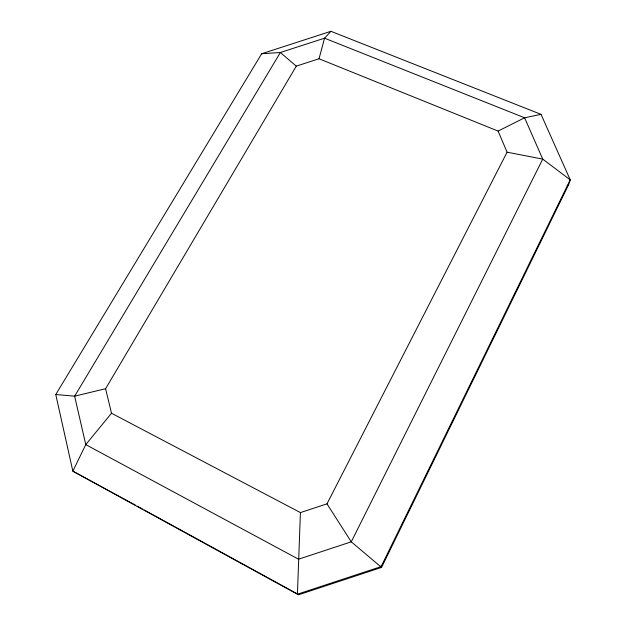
<?xml version="1.0" encoding="UTF-8"?>
<svg xmlns="http://www.w3.org/2000/svg" width="626" height="626" viewBox="0 0 626 626"><rect width="100%" height="100%" fill="white"/><g stroke="black" fill="none" stroke-linecap="round" stroke-linejoin="round"><path stroke-width="0.94" d="M300.417 512.592L297.42 594.223L298.821 594.7L381.563 567.406L568.682 184.529L570.231 179.85L541.028 114.362L330.943 31.3L261.676 53.742L55.769 394.521L72.851 471.167L297.42 594.223L381.124 566.608L570.231 179.85L542.734 159.114L507.076 152.188L498.093 131.077L319.033 58.766L296.286 66.137L105.583 388.723L111.506 413.238L300.417 512.592L326.991 503.852L507.076 152.188M319.033 58.766L324.542 38.186L330.943 31.3M111.506 413.238L85.762 444.617L72.851 471.167L135.56 505.252M567.14 185.703L568.682 184.529M498.093 131.077L524.604 117.782L541.028 114.362M105.583 388.723L74.635 396.164L55.769 394.521M261.676 53.742L280.362 52.506L324.542 38.186L524.604 117.782L542.734 159.114L351.264 541.834L298.539 559.206L85.762 444.617L74.635 396.164L280.362 52.506L296.286 66.137M137.274 506.191L142.399 509.001M144.113 509.94L298.821 594.7M326.991 503.852L351.264 541.834L381.563 567.406L381.164 565.505"/></g></svg>
